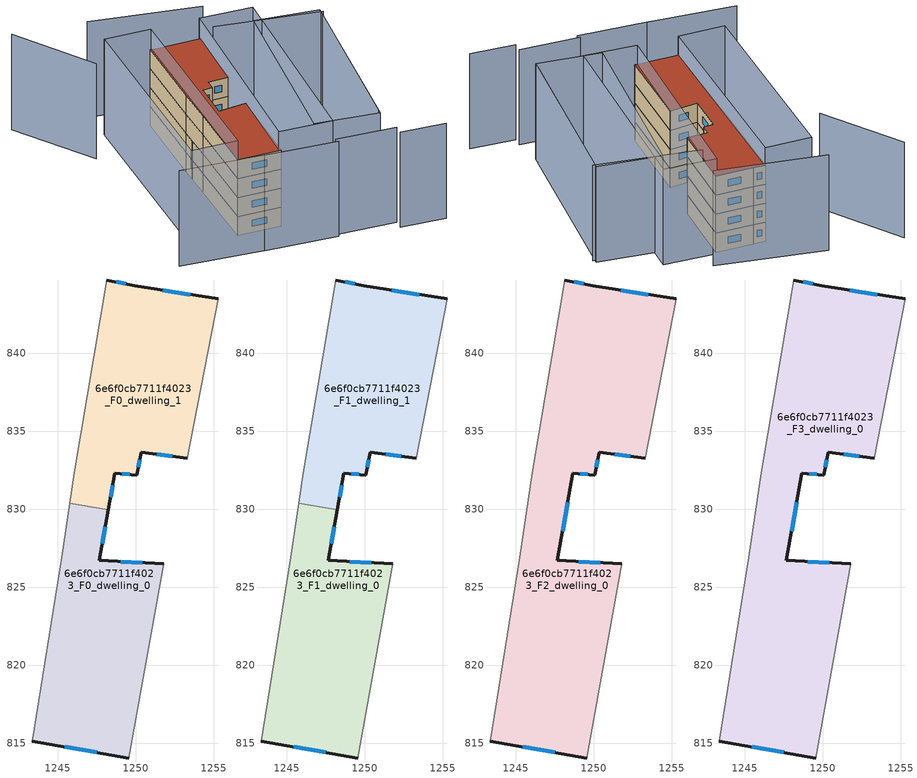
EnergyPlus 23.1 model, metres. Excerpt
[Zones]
6e6f0cb7711f4023_F0_dwelling_0
 floor ground (EU_floor_Construction): 1248.25,829.97 1247.67,826.72 1251.78,826.51 1249.55,814.07 1243.39,815.15 1245.26,826.92 1245.78,830.39 z0
 wall outside (EU_wall_Construction): 1243.39,815.15 1249.55,814.07 / 1251.78,826.51 1247.67,826.72 1248.25,829.97 z0:3
 wall adiabatic (EU_wall_Construction): 1245.78,830.39 1245.26,826.92 1243.39,815.15 / 1249.55,814.07 1251.78,826.51 z0:3
 wall to 6e6f0cb7711f4023_F0_dwelling_1 (EU_wall_Construction): 1248.25,829.97 1245.78,830.39 z0:3
 window (EU_Window_Construction): 1245.44,814.79 1247.5,814.43 / 1247.86,827.8 1248.06,828.89 / 1250.41,826.58 1249.04,826.65 z1:2
6e6f0cb7711f4023_F0_dwelling_1
 floor ground (EU_floor_Construction): 1255.27,843.47 1253.31,833.25 1250.36,833.65 1250.07,832.19 1248.67,832.32 1248.25,829.97 1245.78,830.39 1246.08,832.34 1248.15,844.68 1249.95,844.3 z0
 wall outside (EU_wall_Construction): 1248.25,829.97 1248.67,832.32 1250.07,832.19 1250.36,833.65 1253.31,833.25 / 1255.27,843.47 1249.95,844.3 1248.15,844.68 z0:3
 wall adiabatic (EU_wall_Construction): 1248.15,844.68 1246.08,832.34 1245.78,830.39 / 1253.31,833.25 1255.27,843.47 z0:3
 window (EU_Window_Construction): 1248.39,830.75 1248.53,831.54 / 1249.35,844.42 1248.75,844.55 / 1253.5,843.74 1251.72,844.02 / 1251.34,833.51 1252.33,833.38 / 1250.17,832.67 1250.26,833.16 / 1249.14,832.27 1249.6,832.23 z1:2
6e6f0cb7711f4023_F1_dwelling_0
 floor to 6e6f0cb7711f4023_F0_dwelling_0 (EU_floor_Construction): 1248.25,829.97 1247.67,826.72 1251.78,826.51 1249.55,814.07 1243.39,815.15 1245.26,826.92 1245.78,830.39 z3
 wall outside (EU_wall_Construction): 1243.39,815.15 1249.55,814.07 / 1251.78,826.51 1247.67,826.72 1248.25,829.97 z3:6
 wall adiabatic (EU_wall_Construction): 1245.78,830.39 1245.26,826.92 1243.39,815.15 / 1249.55,814.07 1251.78,826.51 z3:6
 wall to 6e6f0cb7711f4023_F1_dwelling_1 (EU_wall_Construction): 1248.25,829.97 1245.78,830.39 z3:6
 window (EU_Window_Construction): 1245.44,814.79 1247.5,814.43 / 1247.86,827.8 1248.06,828.89 / 1250.41,826.58 1249.04,826.65 z4:5
6e6f0cb7711f4023_F1_dwelling_1
 floor to 6e6f0cb7711f4023_F0_dwelling_1 (EU_floor_Construction): 1255.27,843.47 1253.31,833.25 1250.36,833.65 1250.07,832.19 1248.67,832.32 1248.25,829.97 1245.78,830.39 1246.08,832.34 1248.15,844.68 1249.95,844.3 z3
 wall outside (EU_wall_Construction): 1248.25,829.97 1248.67,832.32 1250.07,832.19 1250.36,833.65 1253.31,833.25 / 1255.27,843.47 1249.95,844.3 1248.15,844.68 z3:6
 wall adiabatic (EU_wall_Construction): 1248.15,844.68 1246.08,832.34 1245.78,830.39 / 1253.31,833.25 1255.27,843.47 z3:6
 window (EU_Window_Construction): 1248.39,830.75 1248.53,831.54 / 1249.35,844.42 1248.75,844.55 / 1253.5,843.74 1251.72,844.02 / 1251.34,833.51 1252.33,833.38 / 1250.17,832.67 1250.26,833.16 / 1249.14,832.27 1249.6,832.23 z4:5
6e6f0cb7711f4023_F2_dwelling_0
 floor to 6e6f0cb7711f4023_F1_dwelling_0 (EU_floor_Construction): 1248.25,829.97 1247.67,826.72 1251.78,826.51 1249.55,814.07 1243.39,815.15 1245.26,826.92 1245.78,830.39 z6
 floor to 6e6f0cb7711f4023_F1_dwelling_1 (EU_floor_Construction): 1255.27,843.47 1253.31,833.25 1250.36,833.65 1250.07,832.19 1248.67,832.32 1248.25,829.97 1245.78,830.39 1246.08,832.34 1248.15,844.68 1249.95,844.3 z6
 wall outside (EU_wall_Construction): 1251.78,826.51 1247.67,826.72 1248.67,832.32 1250.07,832.19 1250.36,833.65 1253.31,833.25 / 1243.39,815.15 1249.55,814.07 / 1255.27,843.47 1249.95,844.3 1248.15,844.68 z6:9
 wall adiabatic (EU_wall_Construction): 1249.55,814.07 1251.78,826.51 / 1248.15,844.68 1246.08,832.34 1245.26,826.92 1243.39,815.15 / 1253.31,833.25 1255.27,843.47 z6:9
 window (EU_Window_Construction): 1248,828.58 1248.34,830.45 / 1250.41,826.58 1249.04,826.65 / 1245.44,814.79 1247.5,814.43 / 1249.35,844.42 1248.75,844.55 / 1253.5,843.74 1251.72,844.02 / 1251.34,833.51 1252.33,833.38 / 1250.17,832.67 1250.26,833.16 / 1249.14,832.27 1249.6,832.23 z7:8
6e6f0cb7711f4023_F3_dwelling_0
 floor to 6e6f0cb7711f4023_F2_dwelling_0 (EU_floor_Construction): 1255.27,843.47 1253.31,833.25 1250.36,833.65 1250.07,832.19 1248.67,832.32 1247.67,826.72 1251.78,826.51 1249.55,814.07 1243.39,815.15 1245.26,826.92 1246.08,832.34 1248.15,844.68 1249.95,844.3 z9
 wall outside (EU_wall_Construction): 1251.78,826.51 1247.67,826.72 1248.67,832.32 1250.07,832.19 1250.36,833.65 1253.31,833.25 / 1243.39,815.15 1249.55,814.07 / 1255.27,843.47 1249.95,844.3 1248.15,844.68 z9:12
 wall adiabatic (EU_wall_Construction): 1249.55,814.07 1251.78,826.51 / 1248.15,844.68 1246.08,832.34 1245.26,826.92 1243.39,815.15 / 1253.31,833.25 1255.27,843.47 z9:12
 window (EU_Window_Construction): 1248,828.58 1248.34,830.45 / 1250.41,826.58 1249.04,826.65 / 1245.44,814.79 1247.5,814.43 / 1249.35,844.42 1248.75,844.55 / 1253.5,843.74 1251.72,844.02 / 1251.34,833.51 1252.33,833.38 / 1250.17,832.67 1250.26,833.16 / 1249.14,832.27 1249.6,832.23 z10:11
 roof outside (EU_roof_Construction): 1249.55,814.07 1251.78,826.51 1247.67,826.72 1248.67,832.32 1250.07,832.19 1250.36,833.65 1253.31,833.25 1255.27,843.47 1249.95,844.3 1248.15,844.68 1246.08,832.34 1245.26,826.92 1243.39,815.15 z12
shading: 1254.6,808.51 1263.12,806.73 / 1244.48,810.13 1254.72,807.9 / 1262.84,805.43 1269.2,804.08 / 1232.77,812.94 1245.07,810 / 1263.33,811.67 1269.71,835.78 / 1232.06,853.65 1237.71,841.49 / 1270.23,836.44 1255.76,841.02 / 1257.38,846.12 1242.22,850.92 / 1270.03,837.01 1263.14,810.93 / 1263.14,810.93 1254.19,813.29 / 1254.19,813.29 1261.09,839.38 / 1261.09,839.38 1270.03,837.01 / 1249.23,814.13 1255.34,843.83 / 1255.34,843.83 1262.82,842.29 / 1262.82,842.29 1256.71,812.6 / 1256.71,812.6 1249.23,814.13 / 1236.75,816.27 1241.77,846.05 / 1241.77,846.05 1248.41,844.93 / 1248.41,844.93 1243.39,815.15 / 1243.39,815.15 1236.75,816.27 z0:15
[Building]
EU S2 Campaign: North Axis=0; Terrain=City; Solar Distribution=FullExterior
[Site:Location]
Bologna: Latitude=44.5; Longitude=11.25; Time Zone=1; Elevation=37
[SizingPeriod:WeatherFileDays]
AnnualSizingPeriod: Begin Month=1; Begin Day of Month=1; End Month=12; End Day of Month=31; Day of Week for Start Day=Monday; Use Weather File Daylight Saving Period=No; Use Weather File Rain and Snow Indicators=No
[MATERIAL]
EU_InternalMass_Material: Roughness=MediumRough; Thickness=0.1; Conductivity=1; Density=1800; Specific Heat=900; Thermal Absorptance=0.9; Solar Absorptance=0.7; Visible Absorptance=0.7
[MATERIAL:NOMASS] Roughness=MediumRough; Thermal Absorptance=0.9; Solar Absorptance=0.7; Visible Absorptance=0.7
Name | Thermal Resistance
EU_wall_NoMass | 0.937881
EU_roof_NoMass | 0.548572
EU_floor_NoMass | 0.71348
[WINDOWMATERIAL:SIMPLEGLAZINGSYSTEM]
EU_Window_SimpleGlazing: UFactor=4.25633; Solar Heat Gain Coefficient=0.85; Visible Transmittance=0.85
[CONSTRUCTION]
EU_wall_Construction: EU_wall_NoMass
EU_roof_Construction: EU_roof_NoMass
EU_floor_Construction: EU_floor_NoMass
EU_Window_Construction: EU_Window_SimpleGlazing
EU_InternalMass_Construction: EU_InternalMass_Material
[ZONE] Type=1; Multiplier=1; Ceiling Height=autocalculate; Floor Area=autocalculate; Part of Total Floor Area=Yes
Name | Volume
6e6f0cb7711f4023_F0_dwelling_0 | 259.425
6e6f0cb7711f4023_F1_dwelling_0 | 259.426
6e6f0cb7711f4023_F2_dwelling_0 | 518.845
6e6f0cb7711f4023_F3_dwelling_0 | 518.846
6e6f0cb7711f4023_F0_dwelling_1; 6e6f0cb7711f4023_F1_dwelling_1 | 259.422
[INTERNALMASS] Construction=EU_InternalMass_Construction
Name | Zone or ZoneList | Surface Area
6e6f0cb7711f4023_F0_dwelling_0_EU_InternalMass | 6e6f0cb7711f4023_F0_dwelling_0 | 86.4752
6e6f0cb7711f4023_F0_dwelling_1_EU_InternalMass | 6e6f0cb7711f4023_F0_dwelling_1 | 86.4741
6e6f0cb7711f4023_F1_dwelling_0_EU_InternalMass | 6e6f0cb7711f4023_F1_dwelling_0 | 86.4752
6e6f0cb7711f4023_F1_dwelling_1_EU_InternalMass | 6e6f0cb7711f4023_F1_dwelling_1 | 86.4741
6e6f0cb7711f4023_F2_dwelling_0_EU_InternalMass | 6e6f0cb7711f4023_F2_dwelling_0 | 172.948
6e6f0cb7711f4023_F3_dwelling_0_EU_InternalMass | 6e6f0cb7711f4023_F3_dwelling_0 | 172.948
[OTHEREQUIPMENT] Fuel Type=Electricity; Design Level Calculation Method=Watts/Area; Power per Zone Floor Area=1; Fraction Latent=0; Fraction Radiant=0; Fraction Lost=0; Carbon Dioxide Generation Rate=0; EndUse Subcategory=EU_Step8_InternalGains
Name | Zone or ZoneList or Space or SpaceList | Schedule
EU_Step8_InternalGain_6e6f0cb7711f4023_F0_dwelling_0_f000 | 6e6f0cb7711f4023_F0_dwelling_0 | EU_Step8_GainSchedule_6e6f0cb7711f4023_F0_dwelling_0_f000
EU_Step8_InternalGain_6e6f0cb7711f4023_F0_dwelling_1_f000 | 6e6f0cb7711f4023_F0_dwelling_1 | EU_Step8_GainSchedule_6e6f0cb7711f4023_F0_dwelling_1_f000
EU_Step8_InternalGain_6e6f0cb7711f4023_F1_dwelling_0_f000 | 6e6f0cb7711f4023_F1_dwelling_0 | EU_Step8_GainSchedule_6e6f0cb7711f4023_F1_dwelling_0_f000
EU_Step8_InternalGain_6e6f0cb7711f4023_F1_dwelling_1_f000 | 6e6f0cb7711f4023_F1_dwelling_1 | EU_Step8_GainSchedule_6e6f0cb7711f4023_F1_dwelling_1_f000
EU_Step8_InternalGain_6e6f0cb7711f4023_F2_dwelling_0_f000 | 6e6f0cb7711f4023_F2_dwelling_0 | EU_Step8_GainSchedule_6e6f0cb7711f4023_F2_dwelling_0_f000
EU_Step8_InternalGain_6e6f0cb7711f4023_F3_dwelling_0_f000 | 6e6f0cb7711f4023_F3_dwelling_0 | EU_Step8_GainSchedule_6e6f0cb7711f4023_F3_dwelling_0_f000
[ZONEVENTILATION:DESIGNFLOWRATE] Schedule=EU_AlwaysOn; Design Flow Rate Calculation Method=AirChanges/Hour; Air Changes per Hour=0.687892; Ventilation Type=Natural; Fan Pressure Rise=0; Fan Total Efficiency=1; Constant Term Coefficient=1; Temperature Term Coefficient=0; Velocity Term Coefficient=0; Velocity Squared Term Coefficient=0; Minimum Indoor Temperature=-100; Maximum Indoor Temperature=100; Delta Temperature=-100; Minimum Outdoor Temperature=-100; Maximum Outdoor Temperature=100; Maximum Wind Speed=40
Name | Zone or ZoneList or Space or SpaceList
EU_ConstantAir_6e6f0cb7711f4023_F0_dwelling_0 | 6e6f0cb7711f4023_F0_dwelling_0
EU_ConstantAir_6e6f0cb7711f4023_F0_dwelling_1 | 6e6f0cb7711f4023_F0_dwelling_1
EU_ConstantAir_6e6f0cb7711f4023_F1_dwelling_0 | 6e6f0cb7711f4023_F1_dwelling_0
EU_ConstantAir_6e6f0cb7711f4023_F1_dwelling_1 | 6e6f0cb7711f4023_F1_dwelling_1
EU_ConstantAir_6e6f0cb7711f4023_F2_dwelling_0 | 6e6f0cb7711f4023_F2_dwelling_0
EU_ConstantAir_6e6f0cb7711f4023_F3_dwelling_0 | 6e6f0cb7711f4023_F3_dwelling_0
[HVACTEMPLATE:THERMOSTAT] Constant Heating Setpoint=20; Constant Cooling Setpoint=50
EU_HeatOnly_6e6f0cb7711f4023_F0_dwelling_0; EU_HeatOnly_6e6f0cb7711f4023_F0_dwelling_1; EU_HeatOnly_6e6f0cb7711f4023_F1_dwelling_0; EU_HeatOnly_6e6f0cb7711f4023_F1_dwelling_1; EU_HeatOnly_6e6f0cb7711f4023_F2_dwelling_0; EU_HeatOnly_6e6f0cb7711f4023_F3_dwelling_0
[HVACTEMPLATE:ZONE:IDEALLOADSAIRSYSTEM] System Availability Schedule=EU_AlwaysOn; Maximum Heating Supply Air Temperature=50; Minimum Cooling Supply Air Temperature=13; Maximum Heating Supply Air Humidity Ratio=0.0156; Minimum Cooling Supply Air Humidity Ratio=0.0077; Heating Limit=NoLimit; Cooling Limit=NoLimit; Heating Availability Schedule=EU_AlwaysOn; Cooling Availability Schedule=EU_CoolingOff; Dehumidification Control Type=ConstantSensibleHeatRatio; Cooling Sensible Heat Ratio=0.7; Dehumidification Setpoint=60; Humidification Control Type=None; Humidification Setpoint=30; Outdoor Air Method=None; Outdoor Air Flow Rate per Person=0.00944; Outdoor Air Flow Rate per Zone Floor Area=0; Outdoor Air Flow Rate per Zone=0; Demand Controlled Ventilation Type=None; Outdoor Air Economizer Type=NoEconomizer; Heat Recovery Type=None; Sensible Heat Recovery Effectiveness=0.7; Latent Heat Recovery Effectiveness=0.65
Name | Template Thermostat
6e6f0cb7711f4023_F0_dwelling_0 | EU_HeatOnly_6e6f0cb7711f4023_F0_dwelling_0
6e6f0cb7711f4023_F0_dwelling_1 | EU_HeatOnly_6e6f0cb7711f4023_F0_dwelling_1
6e6f0cb7711f4023_F1_dwelling_0 | EU_HeatOnly_6e6f0cb7711f4023_F1_dwelling_0
6e6f0cb7711f4023_F1_dwelling_1 | EU_HeatOnly_6e6f0cb7711f4023_F1_dwelling_1
6e6f0cb7711f4023_F2_dwelling_0 | EU_HeatOnly_6e6f0cb7711f4023_F2_dwelling_0
6e6f0cb7711f4023_F3_dwelling_0 | EU_HeatOnly_6e6f0cb7711f4023_F3_dwelling_0
[SIZING:ZONE] Zone Cooling Design Supply Air Temperature Input Method=SupplyAirTemperature; Zone Cooling Design Supply Air Temperature=13; Zone Heating Design Supply Air Temperature Input Method=SupplyAirTemperature; Zone Heating Design Supply Air Temperature=50; Zone Cooling Design Supply Air Humidity Ratio=0.008; Zone Heating Design Supply Air Humidity Ratio=0.008; Cooling Design Air Flow Method=DesignDay; Cooling Design Air Flow Rate=0; Cooling Minimum Air Flow per Zone Floor Area=0.000762; Cooling Minimum Air Flow=0; Cooling Minimum Air Flow Fraction=0.2; Heating Design Air Flow Method=DesignDay; Heating Design Air Flow Rate=0; Heating Maximum Air Flow per Zone Floor Area=0.002032; Heating Maximum Air Flow=0.141576; Heating Maximum Air Flow Fraction=0.3; Account for Dedicated Outdoor Air System=No; Dedicated Outdoor Air System Control Strategy=NeutralSupplyAir; Dedicated Outdoor Air Low Setpoint Temperature for Design=autosize; Dedicated Outdoor Air High Setpoint Temperature for Design=autosize; Zone Load Sizing Method=Sensible Load Only No Latent Load; Zone Latent Cooling Design Supply Air Humidity Ratio Input Method=HumidityRatioDifference; Zone Cooling Design Supply Air Humidity Ratio Difference=0.005; Zone Latent Heating Design Supply Air Humidity Ratio Input Method=HumidityRatioDifference; Zone Humidification Design Supply Air Humidity Ratio Difference=0.005
6e6f0cb7711f4023_F0_dwelling_0; 6e6f0cb7711f4023_F0_dwelling_1; 6e6f0cb7711f4023_F1_dwelling_0; 6e6f0cb7711f4023_F1_dwelling_1; 6e6f0cb7711f4023_F2_dwelling_0; 6e6f0cb7711f4023_F3_dwelling_0
[SCHEDULE:CONSTANT]
Name | Hourly Value
EU_AlwaysOn | 1
EU_CoolingOff | 0
[SCHEDULE:FILE] Column Number=1; Rows to Skip at Top=0; Number of Hours of Data=8760; Column Separator=Comma; Interpolate to Timestep=No; Minutes per Item=60; Adjust Schedule for Daylight Savings=Yes
Name | File
EU_Step8_GainSchedule_6e6f0cb7711f4023_F0_dwelling_0_f000 | ../../schedules/6e6f0cb7711f4023/6e6f0cb7711f4023_F0_dwelling_0_f000_gain.csv
EU_Step8_GainSchedule_6e6f0cb7711f4023_F0_dwelling_1_f000 | ../../schedules/6e6f0cb7711f4023/6e6f0cb7711f4023_F0_dwelling_1_f000_gain.csv
EU_Step8_GainSchedule_6e6f0cb7711f4023_F1_dwelling_0_f000 | ../../schedules/6e6f0cb7711f4023/6e6f0cb7711f4023_F1_dwelling_0_f000_gain.csv
EU_Step8_GainSchedule_6e6f0cb7711f4023_F1_dwelling_1_f000 | ../../schedules/6e6f0cb7711f4023/6e6f0cb7711f4023_F1_dwelling_1_f000_gain.csv
EU_Step8_GainSchedule_6e6f0cb7711f4023_F2_dwelling_0_f000 | ../../schedules/6e6f0cb7711f4023/6e6f0cb7711f4023_F2_dwelling_0_f000_gain.csv
EU_Step8_GainSchedule_6e6f0cb7711f4023_F3_dwelling_0_f000 | ../../schedules/6e6f0cb7711f4023/6e6f0cb7711f4023_F3_dwelling_0_f000_gain.csv
